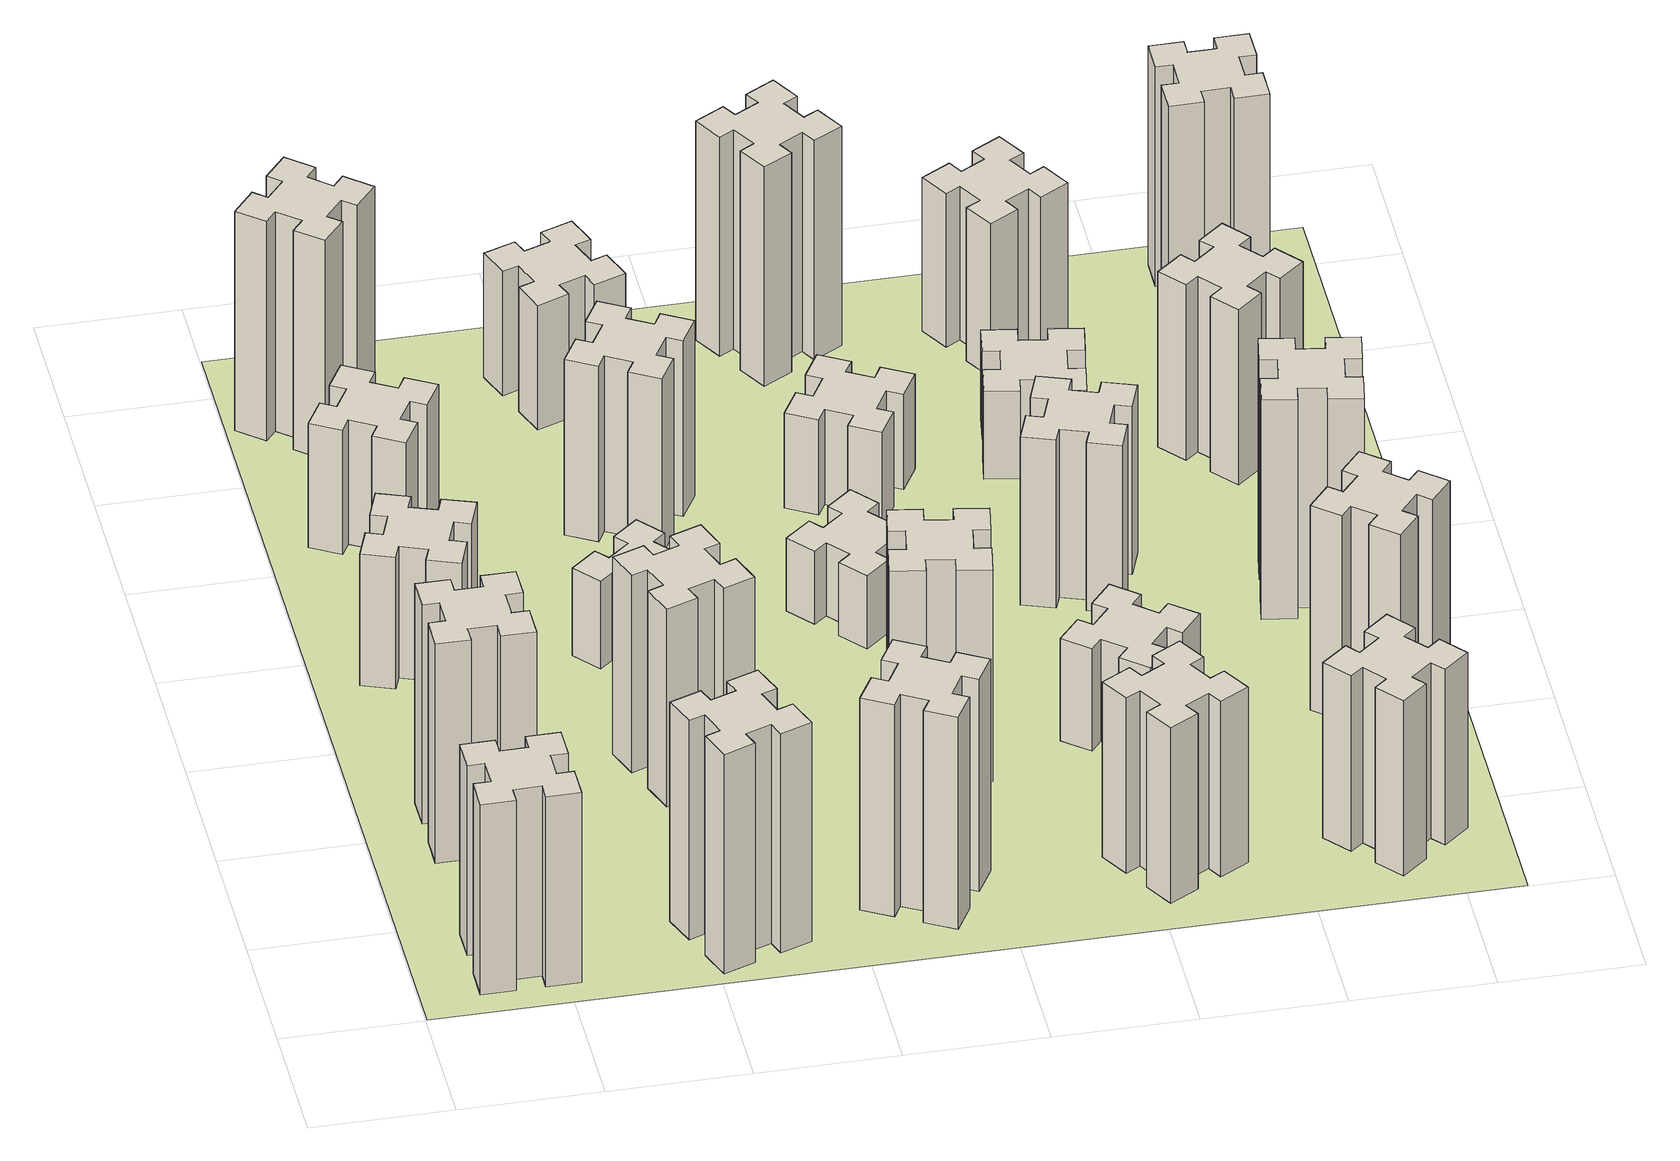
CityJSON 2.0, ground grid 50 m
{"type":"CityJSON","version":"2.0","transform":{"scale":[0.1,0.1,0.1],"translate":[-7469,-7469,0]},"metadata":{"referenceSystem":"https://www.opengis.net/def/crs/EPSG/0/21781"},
"CityObjects":{
"building1":{"type":"Building","attributes":{"class":"1000","function":"1000","usage":"1000","yearOfConstruction":2016,"roofType":"1000","measuredHeight":78,"storeysAboveGround":30,"storeysBelowGround":0},"geometry":[{"type":"Solid","lod":"1","boundaries":[[[[0,1,2,3,4,5,6,7,8,9,10,11,12,13,14,15,16,17,18,19]],[[17,16,20,21]],[[16,15,22,20]],[[15,14,23,22]],[[14,13,24,23]],[[13,12,25,24]],[[12,11,26,25]],[[11,10,27,26]],[[10,9,28,27]],[[9,8,29,28]],[[8,7,30,29]],[[7,6,31,30]],[[6,5,32,31]],[[5,4,33,32]],[[4,3,34,33]],[[3,2,35,34]],[[2,1,36,35]],[[1,0,37,36]],[[0,19,38,37]],[[19,18,39,38]],[[18,17,21,39]],[[24,25,26,27,28,29,30,31,32,33,34,35,36,37,38,39,21,20,22,23]]]]}]},
"building2":{"type":"Building","attributes":{"class":"1000","function":"1000","usage":"1000","yearOfConstruction":2016,"roofType":"1000","measuredHeight":90,"storeysAboveGround":30,"storeysBelowGround":0},"geometry":[{"type":"Solid","lod":"1","boundaries":[[[[40,41,42,43,44,45,46,47,48,49,50,51,52,53,54,55,56,57,58,59]],[[57,56,60,61]],[[56,55,62,60]],[[55,54,63,62]],[[54,53,64,63]],[[53,52,65,64]],[[52,51,66,65]],[[51,50,67,66]],[[50,49,68,67]],[[49,48,69,68]],[[48,47,70,69]],[[47,46,71,70]],[[46,45,72,71]],[[45,44,73,72]],[[44,43,74,73]],[[43,42,75,74]],[[42,41,76,75]],[[41,40,77,76]],[[40,59,78,77]],[[59,58,79,78]],[[58,57,61,79]],[[64,65,66,67,68,69,70,71,72,73,74,75,76,77,78,79,61,60,62,63]]]]}]},
"building3":{"type":"Building","attributes":{"class":"1000","function":"1000","usage":"1000","yearOfConstruction":2016,"roofType":"1000","measuredHeight":54,"storeysAboveGround":30,"storeysBelowGround":0},"geometry":[{"type":"Solid","lod":"1","boundaries":[[[[80,81,82,83,84,85,86,87,88,89,90,91,92,93,94,95,96,97,98,99]],[[97,96,100,101]],[[96,95,102,100]],[[95,94,103,102]],[[94,93,104,103]],[[93,92,105,104]],[[92,91,106,105]],[[91,90,107,106]],[[90,89,108,107]],[[89,88,109,108]],[[88,87,110,109]],[[87,86,111,110]],[[86,85,112,111]],[[85,84,113,112]],[[84,83,114,113]],[[83,82,115,114]],[[82,81,116,115]],[[81,80,117,116]],[[80,99,118,117]],[[99,98,119,118]],[[98,97,101,119]],[[104,105,106,107,108,109,110,111,112,113,114,115,116,117,118,119,101,100,102,103]]]]}]},
"building4":{"type":"Building","attributes":{"class":"1000","function":"1000","usage":"1000","yearOfConstruction":2016,"roofType":"1000","measuredHeight":51,"storeysAboveGround":30,"storeysBelowGround":0},"geometry":[{"type":"Solid","lod":"1","boundaries":[[[[120,121,122,123,124,125,126,127,128,129,130,131,132,133,134,135,136,137,138,139]],[[137,136,140,141]],[[136,135,142,140]],[[135,134,143,142]],[[134,133,144,143]],[[133,132,145,144]],[[132,131,146,145]],[[131,130,147,146]],[[130,129,148,147]],[[129,128,149,148]],[[128,127,150,149]],[[127,126,151,150]],[[126,125,152,151]],[[125,124,153,152]],[[124,123,154,153]],[[123,122,155,154]],[[122,121,156,155]],[[121,120,157,156]],[[120,139,158,157]],[[139,138,159,158]],[[138,137,141,159]],[[144,145,146,147,148,149,150,151,152,153,154,155,156,157,158,159,141,140,142,143]]]]}]},
"building5":{"type":"Building","attributes":{"class":"1000","function":"1000","usage":"1000","yearOfConstruction":2016,"roofType":"1000","measuredHeight":90,"storeysAboveGround":30,"storeysBelowGround":0},"geometry":[{"type":"Solid","lod":"1","boundaries":[[[[160,161,162,163,164,165,166,167,168,169,170,171,172,173,174,175,176,177,178,179]],[[177,176,180,181]],[[176,175,182,180]],[[175,174,183,182]],[[174,173,184,183]],[[173,172,185,184]],[[172,171,186,185]],[[171,170,187,186]],[[170,169,188,187]],[[169,168,189,188]],[[168,167,190,189]],[[167,166,191,190]],[[166,165,192,191]],[[165,164,193,192]],[[164,163,194,193]],[[163,162,195,194]],[[162,161,196,195]],[[161,160,197,196]],[[160,179,198,197]],[[179,178,199,198]],[[178,177,181,199]],[[184,185,186,187,188,189,190,191,192,193,194,195,196,197,198,199,181,180,182,183]]]]}]},
"building6":{"type":"Building","attributes":{"class":"1000","function":"1000","usage":"1000","yearOfConstruction":2016,"roofType":"1000","measuredHeight":90,"storeysAboveGround":30,"storeysBelowGround":0},"geometry":[{"type":"Solid","lod":"1","boundaries":[[[[200,201,202,203,204,205,206,207,208,209,210,211,212,213,214,215,216,217,218,219]],[[217,216,220,221]],[[216,215,222,220]],[[215,214,223,222]],[[214,213,224,223]],[[213,212,225,224]],[[212,211,226,225]],[[211,210,227,226]],[[210,209,228,227]],[[209,208,229,228]],[[208,207,230,229]],[[207,206,231,230]],[[206,205,232,231]],[[205,204,233,232]],[[204,203,234,233]],[[203,202,235,234]],[[202,201,236,235]],[[201,200,237,236]],[[200,219,238,237]],[[219,218,239,238]],[[218,217,221,239]],[[224,225,226,227,228,229,230,231,232,233,234,235,236,237,238,239,221,220,222,223]]]]}]},
"building7":{"type":"Building","attributes":{"class":"1000","function":"1000","usage":"1000","yearOfConstruction":2016,"roofType":"1000","measuredHeight":81,"storeysAboveGround":30,"storeysBelowGround":0},"geometry":[{"type":"Solid","lod":"1","boundaries":[[[[240,241,242,243,244,245,246,247,248,249,250,251,252,253,254,255,256,257,258,259]],[[257,256,260,261]],[[256,255,262,260]],[[255,254,263,262]],[[254,253,264,263]],[[253,252,265,264]],[[252,251,266,265]],[[251,250,267,266]],[[250,249,268,267]],[[249,248,269,268]],[[248,247,270,269]],[[247,246,271,270]],[[246,245,272,271]],[[245,244,273,272]],[[244,243,274,273]],[[243,242,275,274]],[[242,241,276,275]],[[241,240,277,276]],[[240,259,278,277]],[[259,258,279,278]],[[258,257,261,279]],[[264,265,266,267,268,269,270,271,272,273,274,275,276,277,278,279,261,260,262,263]]]]}]},
"building8":{"type":"Building","attributes":{"class":"1000","function":"1000","usage":"1000","yearOfConstruction":2016,"roofType":"1000","measuredHeight":36,"storeysAboveGround":30,"storeysBelowGround":0},"geometry":[{"type":"Solid","lod":"1","boundaries":[[[[280,281,282,283,284,285,286,287,288,289,290,291,292,293,294,295,296,297,298,299]],[[297,296,300,301]],[[296,295,302,300]],[[295,294,303,302]],[[294,293,304,303]],[[293,292,305,304]],[[292,291,306,305]],[[291,290,307,306]],[[290,289,308,307]],[[289,288,309,308]],[[288,287,310,309]],[[287,286,311,310]],[[286,285,312,311]],[[285,284,313,312]],[[284,283,314,313]],[[283,282,315,314]],[[282,281,316,315]],[[281,280,317,316]],[[280,299,318,317]],[[299,298,319,318]],[[298,297,301,319]],[[304,305,306,307,308,309,310,311,312,313,314,315,316,317,318,319,301,300,302,303]]]]}]},
"building9":{"type":"Building","attributes":{"class":"1000","function":"1000","usage":"1000","yearOfConstruction":2016,"roofType":"1000","measuredHeight":87,"storeysAboveGround":30,"storeysBelowGround":0},"geometry":[{"type":"Solid","lod":"1","boundaries":[[[[320,321,322,323,324,325,326,327,328,329,330,331,332,333,334,335,336,337,338,339]],[[337,336,340,341]],[[336,335,342,340]],[[335,334,343,342]],[[334,333,344,343]],[[333,332,345,344]],[[332,331,346,345]],[[331,330,347,346]],[[330,329,348,347]],[[329,328,349,348]],[[328,327,350,349]],[[327,326,351,350]],[[326,325,352,351]],[[325,324,353,352]],[[324,323,354,353]],[[323,322,355,354]],[[322,321,356,355]],[[321,320,357,356]],[[320,339,358,357]],[[339,338,359,358]],[[338,337,341,359]],[[344,345,346,347,348,349,350,351,352,353,354,355,356,357,358,359,341,340,342,343]]]]}]},
"building10":{"type":"Building","attributes":{"class":"1000","function":"1000","usage":"1000","yearOfConstruction":2016,"roofType":"1000","measuredHeight":72,"storeysAboveGround":30,"storeysBelowGround":0},"geometry":[{"type":"Solid","lod":"1","boundaries":[[[[360,361,362,363,364,365,366,367,368,369,370,371,372,373,374,375,376,377,378,379]],[[377,376,380,381]],[[376,375,382,380]],[[375,374,383,382]],[[374,373,384,383]],[[373,372,385,384]],[[372,371,386,385]],[[371,370,387,386]],[[370,369,388,387]],[[369,368,389,388]],[[368,367,390,389]],[[367,366,391,390]],[[366,365,392,391]],[[365,364,393,392]],[[364,363,394,393]],[[363,362,395,394]],[[362,361,396,395]],[[361,360,397,396]],[[360,379,398,397]],[[379,378,399,398]],[[378,377,381,399]],[[384,385,386,387,388,389,390,391,392,393,394,395,396,397,398,399,381,380,382,383]]]]}]},
"building11":{"type":"Building","attributes":{"class":"1000","function":"1000","usage":"1000","yearOfConstruction":2016,"roofType":"1000","measuredHeight":51,"storeysAboveGround":30,"storeysBelowGround":0},"geometry":[{"type":"Solid","lod":"1","boundaries":[[[[400,401,402,403,404,405,406,407,408,409,410,411,412,413,414,415,416,417,418,419]],[[417,416,420,421]],[[416,415,422,420]],[[415,414,423,422]],[[414,413,424,423]],[[413,412,425,424]],[[412,411,426,425]],[[411,410,427,426]],[[410,409,428,427]],[[409,408,429,428]],[[408,407,430,429]],[[407,406,431,430]],[[406,405,432,431]],[[405,404,433,432]],[[404,403,434,433]],[[403,402,435,434]],[[402,401,436,435]],[[401,400,437,436]],[[400,419,438,437]],[[419,418,439,438]],[[418,417,421,439]],[[424,425,426,427,428,429,430,431,432,433,434,435,436,437,438,439,421,420,422,423]]]]}]},
"building12":{"type":"Building","attributes":{"class":"1000","function":"1000","usage":"1000","yearOfConstruction":2016,"roofType":"1000","measuredHeight":87,"storeysAboveGround":30,"storeysBelowGround":0},"geometry":[{"type":"Solid","lod":"1","boundaries":[[[[440,441,442,443,444,445,446,447,448,449,450,451,452,453,454,455,456,457,458,459]],[[457,456,460,461]],[[456,455,462,460]],[[455,454,463,462]],[[454,453,464,463]],[[453,452,465,464]],[[452,451,466,465]],[[451,450,467,466]],[[450,449,468,467]],[[449,448,469,468]],[[448,447,470,469]],[[447,446,471,470]],[[446,445,472,471]],[[445,444,473,472]],[[444,443,474,473]],[[443,442,475,474]],[[442,441,476,475]],[[441,440,477,476]],[[440,459,478,477]],[[459,458,479,478]],[[458,457,461,479]],[[464,465,466,467,468,469,470,471,472,473,474,475,476,477,478,479,461,460,462,463]]]]}]},
"building13":{"type":"Building","attributes":{"class":"1000","function":"1000","usage":"1000","yearOfConstruction":2016,"roofType":"1000","measuredHeight":30,"storeysAboveGround":30,"storeysBelowGround":0},"geometry":[{"type":"Solid","lod":"1","boundaries":[[[[480,481,482,483,484,485,486,487,488,489,490,491,492,493,494,495,496,497,498,499]],[[497,496,500,501]],[[496,495,502,500]],[[495,494,503,502]],[[494,493,504,503]],[[493,492,505,504]],[[492,491,506,505]],[[491,490,507,506]],[[490,489,508,507]],[[489,488,509,508]],[[488,487,510,509]],[[487,486,511,510]],[[486,485,512,511]],[[485,484,513,512]],[[484,483,514,513]],[[483,482,515,514]],[[482,481,516,515]],[[481,480,517,516]],[[480,499,518,517]],[[499,498,519,518]],[[498,497,501,519]],[[504,505,506,507,508,509,510,511,512,513,514,515,516,517,518,519,501,500,502,503]]]]}]},
"building14":{"type":"Building","attributes":{"class":"1000","function":"1000","usage":"1000","yearOfConstruction":2016,"roofType":"1000","measuredHeight":72,"storeysAboveGround":30,"storeysBelowGround":0},"geometry":[{"type":"Solid","lod":"1","boundaries":[[[[520,521,522,523,524,525,526,527,528,529,530,531,532,533,534,535,536,537,538,539]],[[537,536,540,541]],[[536,535,542,540]],[[535,534,543,542]],[[534,533,544,543]],[[533,532,545,544]],[[532,531,546,545]],[[531,530,547,546]],[[530,529,548,547]],[[529,528,549,548]],[[528,527,550,549]],[[527,526,551,550]],[[526,525,552,551]],[[525,524,553,552]],[[524,523,554,553]],[[523,522,555,554]],[[522,521,556,555]],[[521,520,557,556]],[[520,539,558,557]],[[539,538,559,558]],[[538,537,541,559]],[[544,545,546,547,548,549,550,551,552,553,554,555,556,557,558,559,541,540,542,543]]]]}]},
"building15":{"type":"Building","attributes":{"class":"1000","function":"1000","usage":"1000","yearOfConstruction":2016,"roofType":"1000","measuredHeight":39,"storeysAboveGround":30,"storeysBelowGround":0},"geometry":[{"type":"Solid","lod":"1","boundaries":[[[[560,561,562,563,564,565,566,567,568,569,570,571,572,573,574,575,576,577,578,579]],[[577,576,580,581]],[[576,575,582,580]],[[575,574,583,582]],[[574,573,584,583]],[[573,572,585,584]],[[572,571,586,585]],[[571,570,587,586]],[[570,569,588,587]],[[569,568,589,588]],[[568,567,590,589]],[[567,566,591,590]],[[566,565,592,591]],[[565,564,593,592]],[[564,563,594,593]],[[563,562,595,594]],[[562,561,596,595]],[[561,560,597,596]],[[560,579,598,597]],[[579,578,599,598]],[[578,577,581,599]],[[584,585,586,587,588,589,590,591,592,593,594,595,596,597,598,599,581,580,582,583]]]]}]},
"building16":{"type":"Building","attributes":{"class":"1000","function":"1000","usage":"1000","yearOfConstruction":2016,"roofType":"1000","measuredHeight":90,"storeysAboveGround":30,"storeysBelowGround":0},"geometry":[{"type":"Solid","lod":"1","boundaries":[[[[600,601,602,603,604,605,606,607,608,609,610,611,612,613,614,615,616,617,618,619]],[[617,616,620,621]],[[616,615,622,620]],[[615,614,623,622]],[[614,613,624,623]],[[613,612,625,624]],[[612,611,626,625]],[[611,610,627,626]],[[610,609,628,627]],[[609,608,629,628]],[[608,607,630,629]],[[607,606,631,630]],[[606,605,632,631]],[[605,604,633,632]],[[604,603,634,633]],[[603,602,635,634]],[[602,601,636,635]],[[601,600,637,636]],[[600,619,638,637]],[[619,618,639,638]],[[618,617,621,639]],[[624,625,626,627,628,629,630,631,632,633,634,635,636,637,638,639,621,620,622,623]]]]}]},
"building17":{"type":"Building","attributes":{"class":"1000","function":"1000","usage":"1000","yearOfConstruction":2016,"roofType":"1000","measuredHeight":42,"storeysAboveGround":30,"storeysBelowGround":0},"geometry":[{"type":"Solid","lod":"1","boundaries":[[[[640,641,642,643,644,645,646,647,648,649,650,651,652,653,654,655,656,657,658,659]],[[657,656,660,661]],[[656,655,662,660]],[[655,654,663,662]],[[654,653,664,663]],[[653,652,665,664]],[[652,651,666,665]],[[651,650,667,666]],[[650,649,668,667]],[[649,648,669,668]],[[648,647,670,669]],[[647,646,671,670]],[[646,645,672,671]],[[645,644,673,672]],[[644,643,674,673]],[[643,642,675,674]],[[642,641,676,675]],[[641,640,677,676]],[[640,659,678,677]],[[659,658,679,678]],[[658,657,661,679]],[[664,665,666,667,668,669,670,671,672,673,674,675,676,677,678,679,661,660,662,663]]]]}]},
"building18":{"type":"Building","attributes":{"class":"1000","function":"1000","usage":"1000","yearOfConstruction":2016,"roofType":"1000","measuredHeight":69,"storeysAboveGround":30,"storeysBelowGround":0},"geometry":[{"type":"Solid","lod":"1","boundaries":[[[[680,681,682,683,684,685,686,687,688,689,690,691,692,693,694,695,696,697,698,699]],[[697,696,700,701]],[[696,695,702,700]],[[695,694,703,702]],[[694,693,704,703]],[[693,692,705,704]],[[692,691,706,705]],[[691,690,707,706]],[[690,689,708,707]],[[689,688,709,708]],[[688,687,710,709]],[[687,686,711,710]],[[686,685,712,711]],[[685,684,713,712]],[[684,683,714,713]],[[683,682,715,714]],[[682,681,716,715]],[[681,680,717,716]],[[680,699,718,717]],[[699,698,719,718]],[[698,697,701,719]],[[704,705,706,707,708,709,710,711,712,713,714,715,716,717,718,719,701,700,702,703]]]]}]},
"building19":{"type":"Building","attributes":{"class":"1000","function":"1000","usage":"1000","yearOfConstruction":2016,"roofType":"1000","measuredHeight":36,"storeysAboveGround":30,"storeysBelowGround":0},"geometry":[{"type":"Solid","lod":"1","boundaries":[[[[720,721,722,723,724,725,726,727,728,729,730,731,732,733,734,735,736,737,738,739]],[[737,736,740,741]],[[736,735,742,740]],[[735,734,743,742]],[[734,733,744,743]],[[733,732,745,744]],[[732,731,746,745]],[[731,730,747,746]],[[730,729,748,747]],[[729,728,749,748]],[[728,727,750,749]],[[727,726,751,750]],[[726,725,752,751]],[[725,724,753,752]],[[724,723,754,753]],[[723,722,755,754]],[[722,721,756,755]],[[721,720,757,756]],[[720,739,758,757]],[[739,738,759,758]],[[738,737,741,759]],[[744,745,746,747,748,749,750,751,752,753,754,755,756,757,758,759,741,740,742,743]]]]}]},
"building20":{"type":"Building","attributes":{"class":"1000","function":"1000","usage":"1000","yearOfConstruction":2016,"roofType":"1000","measuredHeight":72,"storeysAboveGround":30,"storeysBelowGround":0},"geometry":[{"type":"Solid","lod":"1","boundaries":[[[[760,761,762,763,764,765,766,767,768,769,770,771,772,773,774,775,776,777,778,779]],[[777,776,780,781]],[[776,775,782,780]],[[775,774,783,782]],[[774,773,784,783]],[[773,772,785,784]],[[772,771,786,785]],[[771,770,787,786]],[[770,769,788,787]],[[769,768,789,788]],[[768,767,790,789]],[[767,766,791,790]],[[766,765,792,791]],[[765,764,793,792]],[[764,763,794,793]],[[763,762,795,794]],[[762,761,796,795]],[[761,760,797,796]],[[760,779,798,797]],[[779,778,799,798]],[[778,777,781,799]],[[784,785,786,787,788,789,790,791,792,793,794,795,796,797,798,799,781,780,782,783]]]]}]},
"building21":{"type":"Building","attributes":{"class":"1000","function":"1000","usage":"1000","yearOfConstruction":2016,"roofType":"1000","measuredHeight":63,"storeysAboveGround":30,"storeysBelowGround":0},"geometry":[{"type":"Solid","lod":"1","boundaries":[[[[800,801,802,803,804,805,806,807,808,809,810,811,812,813,814,815,816,817,818,819]],[[817,816,820,821]],[[816,815,822,820]],[[815,814,823,822]],[[814,813,824,823]],[[813,812,825,824]],[[812,811,826,825]],[[811,810,827,826]],[[810,809,828,827]],[[809,808,829,828]],[[808,807,830,829]],[[807,806,831,830]],[[806,805,832,831]],[[805,804,833,832]],[[804,803,834,833]],[[803,802,835,834]],[[802,801,836,835]],[[801,800,837,836]],[[800,819,838,837]],[[819,818,839,838]],[[818,817,821,839]],[[824,825,826,827,828,829,830,831,832,833,834,835,836,837,838,839,821,820,822,823]]]]}]},
"building22":{"type":"Building","attributes":{"class":"1000","function":"1000","usage":"1000","yearOfConstruction":2016,"roofType":"1000","measuredHeight":84,"storeysAboveGround":30,"storeysBelowGround":0},"geometry":[{"type":"Solid","lod":"1","boundaries":[[[[840,841,842,843,844,845,846,847,848,849,850,851,852,853,854,855,856,857,858,859]],[[857,856,860,861]],[[856,855,862,860]],[[855,854,863,862]],[[854,853,864,863]],[[853,852,865,864]],[[852,851,866,865]],[[851,850,867,866]],[[850,849,868,867]],[[849,848,869,868]],[[848,847,870,869]],[[847,846,871,870]],[[846,845,872,871]],[[845,844,873,872]],[[844,843,874,873]],[[843,842,875,874]],[[842,841,876,875]],[[841,840,877,876]],[[840,859,878,877]],[[859,858,879,878]],[[858,857,861,879]],[[864,865,866,867,868,869,870,871,872,873,874,875,876,877,878,879,861,860,862,863]]]]}]},
"building23":{"type":"Building","attributes":{"class":"1000","function":"1000","usage":"1000","yearOfConstruction":2016,"roofType":"1000","measuredHeight":90,"storeysAboveGround":30,"storeysBelowGround":0},"geometry":[{"type":"Solid","lod":"1","boundaries":[[[[880,881,882,883,884,885,886,887,888,889,890,891,892,893,894,895,896,897,898,899]],[[897,896,900,901]],[[896,895,902,900]],[[895,894,903,902]],[[894,893,904,903]],[[893,892,905,904]],[[892,891,906,905]],[[891,890,907,906]],[[890,889,908,907]],[[889,888,909,908]],[[888,887,910,909]],[[887,886,911,910]],[[886,885,912,911]],[[885,884,913,912]],[[884,883,914,913]],[[883,882,915,914]],[[882,881,916,915]],[[881,880,917,916]],[[880,899,918,917]],[[899,898,919,918]],[[898,897,901,919]],[[904,905,906,907,908,909,910,911,912,913,914,915,916,917,918,919,901,900,902,903]]]]}]},
"building24":{"type":"Building","attributes":{"class":"1000","function":"1000","usage":"1000","yearOfConstruction":2016,"roofType":"1000","measuredHeight":72,"storeysAboveGround":30,"storeysBelowGround":0},"geometry":[{"type":"Solid","lod":"1","boundaries":[[[[920,921,922,923,924,925,926,927,928,929,930,931,932,933,934,935,936,937,938,939]],[[937,936,940,941]],[[936,935,942,940]],[[935,934,943,942]],[[934,933,944,943]],[[933,932,945,944]],[[932,931,946,945]],[[931,930,947,946]],[[930,929,948,947]],[[929,928,949,948]],[[928,927,950,949]],[[927,926,951,950]],[[926,925,952,951]],[[925,924,953,952]],[[924,923,954,953]],[[923,922,955,954]],[[922,921,956,955]],[[921,920,957,956]],[[920,939,958,957]],[[939,938,959,958]],[[938,937,941,959]],[[944,945,946,947,948,949,950,951,952,953,954,955,956,957,958,959,941,940,942,943]]]]}]},
"building25":{"type":"Building","attributes":{"class":"1000","function":"1000","usage":"1000","yearOfConstruction":2016,"roofType":"1000","measuredHeight":90,"storeysAboveGround":30,"storeysBelowGround":0},"geometry":[{"type":"Solid","lod":"1","boundaries":[[[[960,961,962,963,964,965,966,967,968,969,970,971,972,973,974,975,976,977,978,979]],[[977,976,980,981]],[[976,975,982,980]],[[975,974,983,982]],[[974,973,984,983]],[[973,972,985,984]],[[972,971,986,985]],[[971,970,987,986]],[[970,969,988,987]],[[969,968,989,988]],[[968,967,990,989]],[[967,966,991,990]],[[966,965,992,991]],[[965,964,993,992]],[[964,963,994,993]],[[963,962,995,994]],[[962,961,996,995]],[[961,960,997,996]],[[960,979,998,997]],[[979,978,999,998]],[[978,977,981,999]],[[984,985,986,987,988,989,990,991,992,993,994,995,996,997,998,999,981,980,982,983]]]]}]},
"landuse1":{"type":"LandUse","attributes":{"name":"plot1","function":"1010"},"geometry":[{"type":"MultiSurface","lod":"1","boundaries":[[[1000,1001,1002,1003]]]}]}
},
"vertices":[
[265,325,0],[265,225,0],[205,225,0],[205,105,0],[325,105,0],[325,165,0],[425,165,0],[425,105,0],[545,105,0],[545,225,0],[485,225,0],[485,325,0],[545,325,0],[545,445,0],[425,445,0],[425,385,0],[325,385,0],[325,445,0],[205,445,0],[205,325,0],[325,385,780],[325,445,780],[425,385,780],[425,445,780],[545,445,780],[545,325,780],[485,325,780],[485,225,780],[545,225,780],[545,105,780],[425,105,780],[425,165,780],[325,165,780],[325,105,780],[205,105,780],[205,225,780],[265,225,780],[265,325,780],[205,325,780],[205,445,780],
[265,1065,0],[265,965,0],[205,965,0],[205,845,0],[325,845,0],[325,905,0],[425,905,0],[425,845,0],[545,845,0],[545,965,0],[485,965,0],[485,1065,0],[545,1065,0],[545,1185,0],[425,1185,0],[425,1125,0],[325,1125,0],[325,1185,0],[205,1185,0],[205,1065,0],[325,1125,900],[325,1185,900],[425,1125,900],[425,1185,900],[545,1185,900],[545,1065,900],[485,1065,900],[485,965,900],[545,965,900],[545,845,900],[425,845,900],[425,905,900],[325,905,900],[325,845,900],[205,845,900],[205,965,900],[265,965,900],[265,1065,900],[205,1065,900],[205,1185,900],
[291,1869,0],[385,1835,0],[364,1779,0],[477,1737,0],[518,1850,0],[462,1871,0],[496,1965,0],[552,1944,0],[593,2057,0],[480,2098,0],[460,2042,0],[366,2076,0],[387,2132,0],[274,2173,0],[233,2060,0],[289,2040,0],[255,1946,0],[199,1967,0],[157,1854,0],[270,1813,0],[255,1946,540],[199,1967,540],[289,2040,540],[233,2060,540],[274,2173,540],[387,2132,540],[366,2076,540],[460,2042,540],[480,2098,540],[593,2057,540],[552,1944,540],[496,1965,540],[462,1871,540],[518,1850,540],[477,1737,540],[364,1779,540],[385,1835,540],[291,1869,540],[270,1813,540],[157,1854,540],
[446,2597,0],[496,2684,0],[548,2654,0],[608,2758,0],[504,2818,0],[474,2766,0],[387,2816,0],[417,2868,0],[313,2928,0],[253,2824,0],[305,2794,0],[255,2707,0],[203,2737,0],[143,2633,0],[247,2573,0],[277,2625,0],[364,2575,0],[334,2523,0],[438,2463,0],[498,2567,0],[364,2575,510],[334,2523,510],[277,2625,510],[247,2573,510],[143,2633,510],[203,2737,510],[255,2707,510],[305,2794,510],[253,2824,510],[313,2928,510],[417,2868,510],[387,2816,510],[474,2766,510],[504,2818,510],[608,2758,510],[548,2654,510],[496,2684,510],[446,2597,510],[498,2567,510],[438,2463,510],
[1236,266,0],[1202,360,0],[1258,380,0],[1217,493,0],[1104,452,0],[1125,396,0],[1031,362,0],[1010,418,0],[897,377,0],[939,264,0],[995,285,0],[1029,191,0],[973,170,0],[1014,57,0],[1127,99,0],[1106,155,0],[1200,189,0],[1220,133,0],[1333,174,0],[1292,287,0],[1200,189,900],[1220,133,900],[1106,155,900],[1127,99,900],[1014,57,900],[973,170,900],[1029,191,900],[995,285,900],[939,264,900],[897,377,900],[1010,418,900],[1031,362,900],[1125,396,900],[1104,452,900],[1217,493,900],[1258,380,900],[1202,360,900],[1236,266,900],[1292,287,900],[1333,174,900],
[384,3387,0],[308,3452,0],[346,3498,0],[254,3575,0],[177,3483,0],[223,3444,0],[159,3368,0],[113,3406,0],[36,3314,0],[128,3237,0],[166,3283,0],[243,3219,0],[204,3173,0],[296,3096,0],[373,3188,0],[327,3226,0],[392,3303,0],[438,3264,0],[515,3356,0],[423,3433,0],[392,3303,900],[438,3264,900],[327,3226,900],[373,3188,900],[296,3096,900],[204,3173,900],[243,3219,900],[166,3283,900],[128,3237,900],[36,3314,900],[113,3406,900],[159,3368,900],[223,3444,900],[177,3483,900],[254,3575,900],[346,3498,900],[308,3452,900],[384,3387,900],[423,3433,900],[515,3356,900],
[1125,1336,0],[1031,1302,0],[1010,1358,0],[897,1317,0],[939,1204,0],[995,1225,0],[1029,1131,0],[973,1110,0],[1014,997,0],[1127,1039,0],[1106,1095,0],[1200,1129,0],[1220,1073,0],[1333,1114,0],[1292,1227,0],[1236,1206,0],[1202,1300,0],[1258,1320,0],[1217,1433,0],[1104,1392,0],[1202,1300,810],[1258,1320,810],[1236,1206,810],[1292,1227,810],[1333,1114,810],[1220,1073,810],[1200,1129,810],[1106,1095,810],[1127,1039,810],[1014,997,810],[973,1110,810],[1029,1131,810],[995,1225,810],[939,1204,810],[897,1317,810],[1010,1358,810],[1031,1302,810],[1125,1336,810],[1104,1392,810],[1217,1433,810],
[1083,1972,0],[1006,1907,0],[968,1953,0],[876,1876,0],[953,1784,0],[999,1823,0],[1063,1746,0],[1017,1708,0],[1094,1616,0],[1186,1693,0],[1148,1739,0],[1224,1803,0],[1263,1757,0],[1355,1834,0],[1278,1926,0],[1232,1888,0],[1167,1964,0],[1213,2003,0],[1136,2095,0],[1044,2018,0],[1167,1964,360],[1213,2003,360],[1232,1888,360],[1278,1926,360],[1355,1834,360],[1263,1757,360],[1224,1803,360],[1148,1739,360],[1186,1693,360],[1094,1616,360],[1017,1708,360],[1063,1746,360],[999,1823,360],[953,1784,360],[876,1876,360],[968,1953,360],[1006,1907,360],[1083,1972,360],[1044,2018,360],[1136,2095,360],
[1657,305,0],[1744,255,0],[1714,203,0],[1818,143,0],[1878,247,0],[1826,277,0],[1876,364,0],[1928,334,0],[1988,438,0],[1884,498,0],[1854,446,0],[1767,496,0],[1797,548,0],[1693,608,0],[1633,504,0],[1685,474,0],[1635,387,0],[1583,417,0],[1523,313,0],[1627,253,0],[1635,387,870],[1583,417,870],[1685,474,870],[1633,504,870],[1693,608,870],[1797,548,870],[1767,496,870],[1854,446,870],[1884,498,870],[1988,438,870],[1928,334,870],[1876,364,870],[1826,277,870],[1878,247,870],[1818,143,870],[1714,203,870],[1744,255,870],[1657,305,870],[1627,253,870],[1523,313,870],
[1314,2666,0],[1227,2716,0],[1257,2768,0],[1153,2828,0],[1093,2724,0],[1145,2694,0],[1095,2607,0],[1043,2637,0],[983,2533,0],[1087,2473,0],[1117,2525,0],[1204,2475,0],[1174,2423,0],[1278,2363,0],[1338,2467,0],[1286,2497,0],[1336,2584,0],[1388,2554,0],[1448,2658,0],[1344,2718,0],[1336,2584,720],[1388,2554,720],[1286,2497,720],[1338,2467,720],[1278,2363,720],[1174,2423,720],[1204,2475,720],[1117,2525,720],[1087,2473,720],[983,2533,720],[1043,2637,720],[1095,2607,720],[1145,2694,720],[1093,2724,720],[1153,2828,720],[1257,2768,720],[1227,2716,720],[1314,2666,720],[1344,2718,720],[1448,2658,720],
[1125,3456,0],[1031,3422,0],[1010,3478,0],[897,3437,0],[939,3324,0],[995,3345,0],[1029,3251,0],[973,3230,0],[1014,3117,0],[1127,3159,0],[1106,3215,0],[1200,3249,0],[1220,3193,0],[1333,3234,0],[1292,3347,0],[1236,3326,0],[1202,3420,0],[1258,3440,0],[1217,3553,0],[1104,3512,0],[1202,3420,510],[1258,3440,510],[1236,3326,510],[1292,3347,510],[1333,3234,510],[1220,3193,510],[1200,3249,510],[1106,3215,510],[1127,3159,510],[1014,3117,510],[973,3230,510],[1029,3251,510],[995,3345,510],[939,3324,510],[897,3437,510],[1010,3478,510],[1031,3422,510],[1125,3456,510],[1104,3512,510],[1217,3553,510],
[2055,1047,0],[2072,1145,0],[2131,1135,0],[2152,1253,0],[2034,1274,0],[2024,1215,0],[1925,1232,0],[1936,1291,0],[1817,1312,0],[1797,1194,0],[1856,1184,0],[1838,1085,0],[1779,1096,0],[1758,977,0],[1877,957,0],[1887,1016,0],[1985,998,0],[1975,939,0],[2093,918,0],[2114,1037,0],[1985,998,870],[1975,939,870],[1887,1016,870],[1877,957,870],[1758,977,870],[1779,1096,870],[1838,1085,870],[1856,1184,870],[1797,1194,870],[1817,1312,870],[1936,1291,870],[1925,1232,870],[2024,1215,870],[2034,1274,870],[2152,1253,870],[2131,1135,870],[2072,1145,870],[2055,1047,870],[2114,1037,870],[2093,918,870],
[1972,1988,0],[1907,2064,0],[1953,2103,0],[1876,2195,0],[1784,2118,0],[1823,2072,0],[1746,2007,0],[1708,2053,0],[1616,1976,0],[1693,1884,0],[1739,1923,0],[1803,1846,0],[1757,1808,0],[1834,1716,0],[1926,1793,0],[1888,1839,0],[1964,1903,0],[2003,1857,0],[2095,1934,0],[2018,2026,0],[1964,1903,300],[2003,1857,300],[1888,1839,300],[1926,1793,300],[1834,1716,300],[1757,1808,300],[1803,1846,300],[1739,1923,300],[1693,1884,300],[1616,1976,300],[1708,2053,300],[1746,2007,300],[1823,2072,300],[1784,2118,300],[1876,2195,300],[1953,2103,300],[1907,2064,300],[1972,1988,300],[2018,2026,300],[2095,1934,300],
[2475,364,0],[2525,277,0],[2473,247,0],[2533,143,0],[2637,203,0],[2607,255,0],[2694,305,0],[2724,253,0],[2828,313,0],[2768,417,0],[2716,387,0],[2666,474,0],[2718,504,0],[2658,608,0],[2554,548,0],[2584,496,0],[2497,446,0],[2467,498,0],[2363,438,0],[2423,334,0],[2497,446,720],[2467,498,720],[2584,496,720],[2554,548,720],[2658,608,720],[2718,504,720],[2666,474,720],[2716,387,720],[2768,417,720],[2828,313,720],[2724,253,720],[2694,305,720],[2607,255,720],[2637,203,720],[2533,143,720],[2473,247,720],[2525,277,720],[2475,364,720],[2423,334,720],[2363,438,720],
[2026,2497,0],[2076,2584,0],[2128,2554,0],[2188,2658,0],[2084,2718,0],[2054,2666,0],[1967,2716,0],[1997,2768,0],[1893,2828,0],[1833,2724,0],[1885,2694,0],[1835,2607,0],[1783,2637,0],[1723,2533,0],[1827,2473,0],[1857,2525,0],[1944,2475,0],[1914,2423,0],[2018,2363,0],[2078,2467,0],[1944,2475,390],[1914,2423,390],[1857,2525,390],[1827,2473,390],[1723,2533,390],[1783,2637,390],[1835,2607,390],[1885,2694,390],[1833,2724,390],[1893,2828,390],[1997,2768,390],[1967,2716,390],[2054,2666,390],[2084,2718,390],[2188,2658,390],[2128,2554,390],[2076,2584,390],[2026,2497,390],[2078,2467,390],[2018,2363,390],
[1844,3556,0],[1757,3506,0],[1727,3558,0],[1623,3498,0],[1683,3394,0],[1735,3424,0],[1785,3337,0],[1733,3307,0],[1793,3203,0],[1897,3263,0],[1867,3315,0],[1954,3365,0],[1984,3313,0],[2088,3373,0],[2028,3477,0],[1976,3447,0],[1926,3534,0],[1978,3564,0],[1918,3668,0],[1814,3608,0],[1926,3534,900],[1978,3564,900],[1976,3447,900],[2028,3477,900],[2088,3373,900],[1984,3313,900],[1954,3365,900],[1867,3315,900],[1897,3263,900],[1793,3203,900],[1733,3307,900],[1785,3337,900],[1735,3424,900],[1683,3394,900],[1623,3498,900],[1727,3558,900],[1757,3506,900],[1844,3556,900],[1814,3608,900],[1918,3668,900],
[2647,1006,0],[2712,1083,0],[2758,1044,0],[2835,1136,0],[2743,1213,0],[2704,1167,0],[2628,1232,0],[2666,1278,0],[2574,1355,0],[2497,1263,0],[2543,1224,0],[2479,1148,0],[2433,1186,0],[2356,1094,0],[2448,1017,0],[2486,1063,0],[2563,999,0],[2524,953,0],[2616,876,0],[2693,968,0],[2563,999,420],[2524,953,420],[2486,1063,420],[2448,1017,420],[2356,1094,420],[2433,1186,420],[2479,1148,420],[2543,1224,420],[2497,1263,420],[2574,1355,420],[2666,1278,420],[2628,1232,420],[2704,1167,420],[2743,1213,420],[2835,1136,420],[2758,1044,420],[2712,1083,420],[2647,1006,420],[2693,968,420],[2616,876,420],
[2682,1871,0],[2716,1965,0],[2772,1944,0],[2813,2057,0],[2700,2098,0],[2680,2042,0],[2586,2076,0],[2607,2132,0],[2494,2173,0],[2453,2060,0],[2509,2040,0],[2475,1946,0],[2419,1967,0],[2377,1854,0],[2490,1813,0],[2511,1869,0],[2605,1835,0],[2584,1779,0],[2697,1737,0],[2738,1850,0],[2605,1835,690],[2584,1779,690],[2511,1869,690],[2490,1813,690],[2377,1854,690],[2419,1967,690],[2475,1946,690],[2509,2040,690],[2453,2060,690],[2494,2173,690],[2607,2132,690],[2586,2076,690],[2680,2042,690],[2700,2098,690],[2813,2057,690],[2772,1944,690],[2716,1965,690],[2682,1871,690],[2738,1850,690],[2697,1737,690],
[2664,2795,0],[2565,2812,0],[2576,2871,0],[2457,2892,0],[2437,2774,0],[2496,2764,0],[2478,2665,0],[2419,2676,0],[2398,2557,0],[2517,2537,0],[2527,2596,0],[2625,2578,0],[2615,2519,0],[2733,2498,0],[2754,2617,0],[2695,2627,0],[2712,2725,0],[2771,2715,0],[2792,2833,0],[2674,2854,0],[2712,2725,360],[2771,2715,360],[2695,2627,360],[2754,2617,360],[2733,2498,360],[2615,2519,360],[2625,2578,360],[2527,2596,360],[2517,2537,360],[2398,2557,360],[2419,2676,360],[2478,2665,360],[2496,2764,360],[2437,2774,360],[2457,2892,360],[2576,2871,360],[2565,2812,360],[2664,2795,360],[2674,2854,360],[2792,2833,360],
[3368,259,0],[3444,323,0],[3483,277,0],[3575,354,0],[3498,446,0],[3452,408,0],[3387,484,0],[3433,523,0],[3356,615,0],[3264,538,0],[3303,492,0],[3226,427,0],[3188,473,0],[3096,396,0],[3173,304,0],[3219,343,0],[3283,266,0],[3237,228,0],[3314,136,0],[3406,213,0],[3283,266,720],[3237,228,720],[3219,343,720],[3173,304,720],[3096,396,720],[3188,473,720],[3226,427,720],[3303,492,720],[3264,538,720],[3356,615,720],[3433,523,720],[3387,484,720],[3452,408,720],[3498,446,720],[3575,354,720],[3483,277,720],[3444,323,720],[3368,259,720],[3406,213,720],[3314,136,720],
[2716,3347,0],[2666,3434,0],[2718,3464,0],[2658,3568,0],[2554,3508,0],[2584,3456,0],[2497,3406,0],[2467,3458,0],[2363,3398,0],[2423,3294,0],[2475,3324,0],[2525,3237,0],[2473,3207,0],[2533,3103,0],[2637,3163,0],[2607,3215,0],[2694,3265,0],[2724,3213,0],[2828,3273,0],[2768,3377,0],[2694,3265,630],[2724,3213,630],[2607,3215,630],[2637,3163,630],[2533,3103,630],[2473,3207,630],[2525,3237,630],[2475,3324,630],[2423,3294,630],[2363,3398,630],[2467,3458,630],[2497,3406,630],[2584,3456,630],[2554,3508,630],[2658,3568,630],[2718,3464,630],[2666,3434,630],[2716,3347,630],[2768,3377,630],[2828,3273,630],
[3487,1006,0],[3552,1083,0],[3598,1044,0],[3675,1136,0],[3583,1213,0],[3544,1167,0],[3468,1232,0],[3506,1278,0],[3414,1355,0],[3337,1263,0],[3383,1224,0],[3319,1148,0],[3273,1186,0],[3196,1094,0],[3288,1017,0],[3326,1063,0],[3403,999,0],[3364,953,0],[3456,876,0],[3533,968,0],[3403,999,840],[3364,953,840],[3326,1063,840],[3288,1017,840],[3196,1094,840],[3273,1186,840],[3319,1148,840],[3383,1224,840],[3337,1263,840],[3414,1355,840],[3506,1278,840],[3468,1232,840],[3544,1167,840],[3583,1213,840],[3675,1136,840],[3598,1044,840],[3552,1083,840],[3487,1006,840],[3533,968,840],[3456,876,840],
[3267,1656,0],[3365,1638,0],[3355,1579,0],[3473,1558,0],[3494,1677,0],[3435,1687,0],[3452,1785,0],[3511,1775,0],[3532,1893,0],[3414,1914,0],[3404,1855,0],[3305,1872,0],[3316,1931,0],[3197,1952,0],[3177,1834,0],[3236,1824,0],[3218,1725,0],[3159,1736,0],[3138,1617,0],[3257,1597,0],[3218,1725,900],[3159,1736,900],[3236,1824,900],[3177,1834,900],[3197,1952,900],[3316,1931,900],[3305,1872,900],[3404,1855,900],[3414,1914,900],[3532,1893,900],[3511,1775,900],[3452,1785,900],[3435,1687,900],[3494,1677,900],[3473,1558,900],[3355,1579,900],[3365,1638,900],[3267,1656,900],[3257,1597,900],[3138,1617,900],
[3119,2563,0],[3183,2486,0],[3137,2448,0],[3214,2356,0],[3306,2433,0],[3268,2479,0],[3344,2543,0],[3383,2497,0],[3475,2574,0],[3398,2666,0],[3352,2628,0],[3287,2704,0],[3333,2743,0],[3256,2835,0],[3164,2758,0],[3203,2712,0],[3126,2647,0],[3088,2693,0],[2996,2616,0],[3073,2524,0],[3126,2647,720],[3088,2693,720],[3203,2712,720],[3164,2758,720],[3256,2835,720],[3333,2743,720],[3287,2704,720],[3352,2628,720],[3398,2666,720],[3475,2574,720],[3383,2497,720],[3344,2543,720],[3268,2479,720],[3306,2433,720],[3214,2356,720],[3137,2448,720],[3183,2486,720],[3119,2563,720],[3073,2524,720],[2996,2616,720],
[3285,3325,0],[3385,3325,0],[3385,3265,0],[3505,3265,0],[3505,3385,0],[3445,3385,0],[3445,3485,0],[3505,3485,0],[3505,3605,0],[3385,3605,0],[3385,3545,0],[3285,3545,0],[3285,3605,0],[3165,3605,0],[3165,3485,0],[3225,3485,0],[3225,3385,0],[3165,3385,0],[3165,3265,0],[3285,3265,0],[3225,3385,900],[3165,3385,900],[3225,3485,900],[3165,3485,900],[3165,3605,900],[3285,3605,900],[3285,3545,900],[3385,3545,900],[3385,3605,900],[3505,3605,900],[3505,3485,900],[3445,3485,900],[3445,3385,900],[3505,3385,900],[3505,3265,900],[3385,3265,900],[3385,3325,900],[3285,3325,900],[3285,3265,900],[3165,3265,900],
[5,3705,0],[3705,3705,0],[3705,5,0],[5,5,0]
]}
